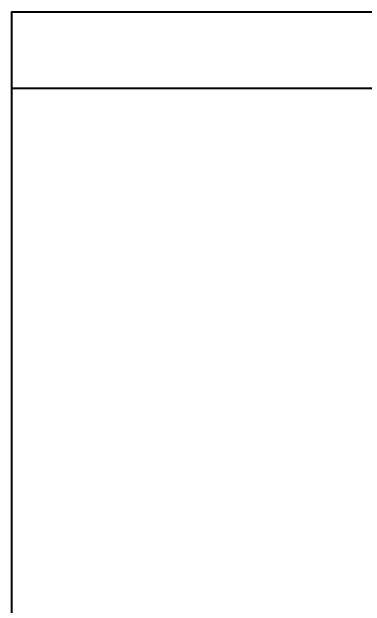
# Model space of a CAD drawing. Header units: centimetres. Extents: x 394264 to 551709, y 50011 to 59011.
# Drawn here: x 542994 to 543679, y 54460 to 55613 of the extents above; entities that cross this region are included whole.
import ezdxf

# ---------------------------------------------------------------- set-up
doc = ezdxf.new("R2010")
doc.units = ezdxf.units.CM
doc.layers.add('0-KRCN-YNG-DETAY-ÇERÇEVE', color=71, linetype='Continuous', lineweight=40)

# ---------------------------------------------------------------- blocks, each defined once
blk = doc.blocks.new('G$C0ACCA99D')
at = {"layer": '0-KRCN-YNG-DETAY-ÇERÇEVE'}
blk.add_line((0, -73.90061875918764), (1576.363636363632, -73.90061875918764), dxfattribs=at)
blk.add_lwpolyline([(1576.363636363632, 0), (1576.363636363632, -1101.818181818191), (0, -1101.818181818191), (0, 0)], close=True, dxfattribs=at)
blk = doc.blocks.new('*U236')
at = {"layer": '0-KRCN-YNG-DETAY-ÇERÇEVE', "xscale": 2, "yscale": 2, "zscale": 2}
blk.add_blockref('G$C0ACCA99D', (0, 0), dxfattribs=at)

msp = doc.modelspace()

# ---------------------------------------------------------------- block references
at = {"layer": '0-KRCN-YNG-DETAY-ÇERÇEVE'}
msp.add_blockref('*U236', (542993.8174612519, 55613.07926290841), dxfattribs=at)

doc.saveas('drawing.dxf')
